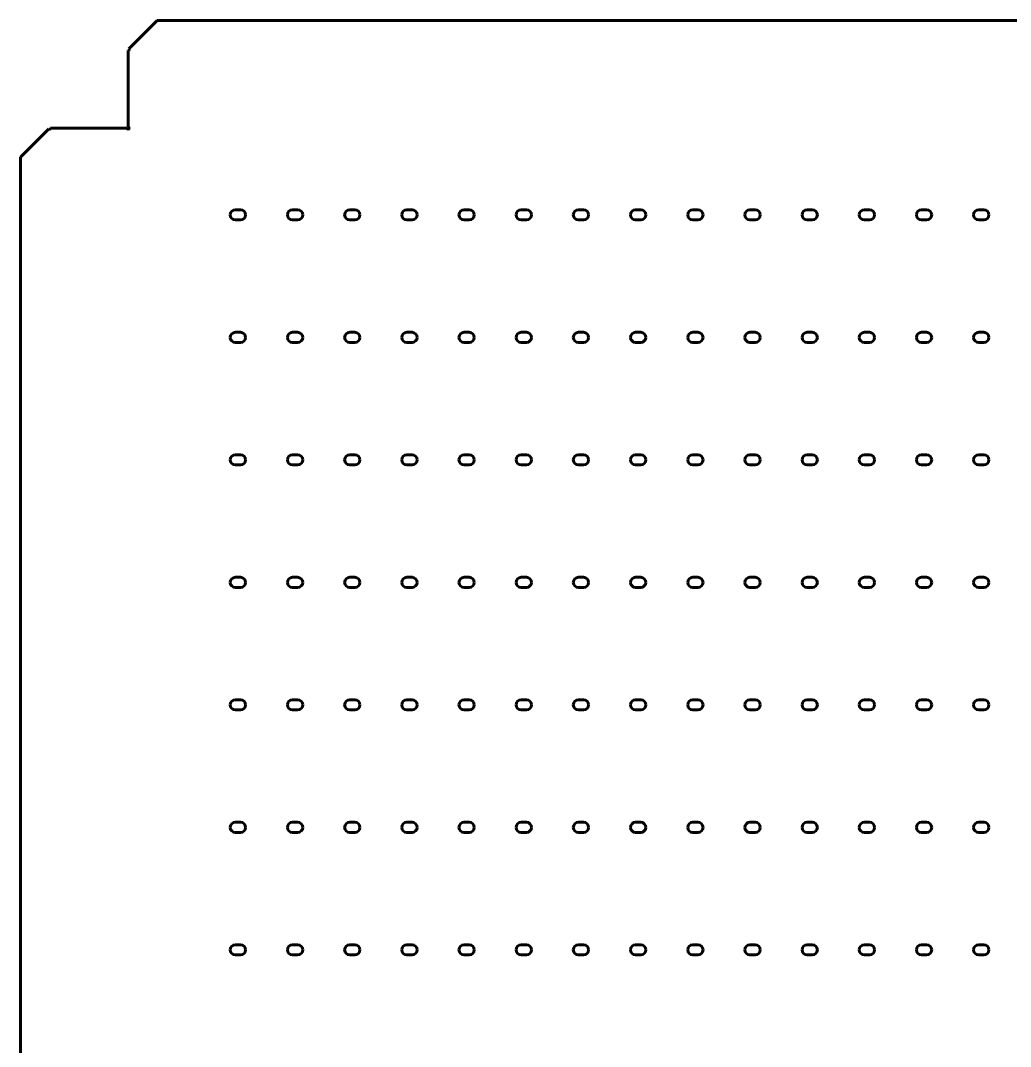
# Model space of a CAD drawing. Header units: millimetres. Extents: x -69 to 925, y -13 to 1981.
# Drawn here: x -69 to 415, y 1478 to 1981 of the extents above; entities that cross this region are included whole.
import ezdxf

# ---------------------------------------------------------------- set-up
doc = ezdxf.new("R2010")
doc.units = ezdxf.units.MM
doc.linetypes.add('K5LT_BASIC', pattern=[0])

msp = doc.modelspace()

# ---------------------------------------------------------------- linework, layer by layer
at = {"color": 143, "linetype": 'K5LT_BASIC', "lineweight": 60, "true_color": 0x33acca}
for p, q in [((-16.3152, 1967.04105), (-2.46875, 1980.8875)), ((-2.46875, 1980.8875), (857.63125, 1980.8875)), ((-16.66875, 1928.6875), (-16.66875, 1966.1875)), ((-55.5223, 1927.83395), (-69.36875, 1913.9875)), ((-17.16875, 1928.1875), (-54.66875, 1928.1875)), ((-69.36875, 53.8875), (-69.36875, 1913.9875)), ((38.33125, 1888.1875), (35.83125, 1888.1875)), ((66.33125, 1888.1875), (63.83125, 1888.1875)), ((94.33125, 1888.1875), (91.83125, 1888.1875)), ((122.33125, 1888.1875), (119.83125, 1888.1875)), ((150.33125, 1888.1875), (147.83125, 1888.1875)), ((178.33125, 1888.1875), (175.83125, 1888.1875)), ((206.33125, 1888.1875), (203.83125, 1888.1875)), ((234.33125, 1888.1875), (231.83125, 1888.1875)), ((262.33125, 1888.1875), (259.83125, 1888.1875)), ((290.33125, 1888.1875), (287.83125, 1888.1875)), ((318.33125, 1888.1875), (315.83125, 1888.1875)), ((346.33125, 1888.1875), (343.83125, 1888.1875)), ((374.33125, 1888.1875), (371.83125, 1888.1875)), ((402.33125, 1888.1875), (399.83125, 1888.1875)), ((35.83125, 1883.1875), (38.33125, 1883.1875)), ((63.83125, 1883.1875), (66.33125, 1883.1875)), ((91.83125, 1883.1875), (94.33125, 1883.1875)), ((119.83125, 1883.1875), (122.33125, 1883.1875)), ((147.83125, 1883.1875), (150.33125, 1883.1875)), ((175.83125, 1883.1875), (178.33125, 1883.1875)), ((203.83125, 1883.1875), (206.33125, 1883.1875)), ((231.83125, 1883.1875), (234.33125, 1883.1875)), ((259.83125, 1883.1875), (262.33125, 1883.1875)), ((287.83125, 1883.1875), (290.33125, 1883.1875)), ((315.83125, 1883.1875), (318.33125, 1883.1875)), ((343.83125, 1883.1875), (346.33125, 1883.1875)), ((371.83125, 1883.1875), (374.33125, 1883.1875)), ((399.83125, 1883.1875), (402.33125, 1883.1875)), ((38.33125, 1828.1875), (35.83125, 1828.1875)), ((66.33125, 1828.1875), (63.83125, 1828.1875)), ((94.33125, 1828.1875), (91.83125, 1828.1875)), ((122.33125, 1828.1875), (119.83125, 1828.1875)), ((150.33125, 1828.1875), (147.83125, 1828.1875)), ((178.33125, 1828.1875), (175.83125, 1828.1875)), ((206.33125, 1828.1875), (203.83125, 1828.1875)), ((234.33125, 1828.1875), (231.83125, 1828.1875)), ((262.33125, 1828.1875), (259.83125, 1828.1875)), ((290.33125, 1828.1875), (287.83125, 1828.1875)), ((318.33125, 1828.1875), (315.83125, 1828.1875)), ((346.33125, 1828.1875), (343.83125, 1828.1875)), ((374.33125, 1828.1875), (371.83125, 1828.1875)), ((402.33125, 1828.1875), (399.83125, 1828.1875)), ((35.83125, 1823.1875), (38.33125, 1823.1875)), ((63.83125, 1823.1875), (66.33125, 1823.1875)), ((91.83125, 1823.1875), (94.33125, 1823.1875)), ((119.83125, 1823.1875), (122.33125, 1823.1875)), ((147.83125, 1823.1875), (150.33125, 1823.1875)), ((175.83125, 1823.1875), (178.33125, 1823.1875)), ((203.83125, 1823.1875), (206.33125, 1823.1875)), ((231.83125, 1823.1875), (234.33125, 1823.1875)), ((259.83125, 1823.1875), (262.33125, 1823.1875)), ((287.83125, 1823.1875), (290.33125, 1823.1875)), ((315.83125, 1823.1875), (318.33125, 1823.1875)), ((343.83125, 1823.1875), (346.33125, 1823.1875)), ((371.83125, 1823.1875), (374.33125, 1823.1875)), ((399.83125, 1823.1875), (402.33125, 1823.1875)), ((38.33125, 1768.1875), (35.83125, 1768.1875)), ((66.33125, 1768.1875), (63.83125, 1768.1875)), ((94.33125, 1768.1875), (91.83125, 1768.1875)), ((122.33125, 1768.1875), (119.83125, 1768.1875)), ((150.33125, 1768.1875), (147.83125, 1768.1875)), ((178.33125, 1768.1875), (175.83125, 1768.1875)), ((206.33125, 1768.1875), (203.83125, 1768.1875)), ((234.33125, 1768.1875), (231.83125, 1768.1875)), ((262.33125, 1768.1875), (259.83125, 1768.1875)), ((290.33125, 1768.1875), (287.83125, 1768.1875)), ((318.33125, 1768.1875), (315.83125, 1768.1875)), ((346.33125, 1768.1875), (343.83125, 1768.1875)), ((374.33125, 1768.1875), (371.83125, 1768.1875)), ((402.33125, 1768.1875), (399.83125, 1768.1875)), ((35.83125, 1763.1875), (38.33125, 1763.1875)), ((63.83125, 1763.1875), (66.33125, 1763.1875)), ((91.83125, 1763.1875), (94.33125, 1763.1875)), ((119.83125, 1763.1875), (122.33125, 1763.1875)), ((147.83125, 1763.1875), (150.33125, 1763.1875)), ((175.83125, 1763.1875), (178.33125, 1763.1875)), ((203.83125, 1763.1875), (206.33125, 1763.1875)), ((231.83125, 1763.1875), (234.33125, 1763.1875)), ((259.83125, 1763.1875), (262.33125, 1763.1875)), ((287.83125, 1763.1875), (290.33125, 1763.1875)), ((315.83125, 1763.1875), (318.33125, 1763.1875)), ((343.83125, 1763.1875), (346.33125, 1763.1875)), ((371.83125, 1763.1875), (374.33125, 1763.1875)), ((399.83125, 1763.1875), (402.33125, 1763.1875)), ((38.33125, 1708.1875), (35.83125, 1708.1875)), ((66.33125, 1708.1875), (63.83125, 1708.1875)), ((94.33125, 1708.1875), (91.83125, 1708.1875)), ((122.33125, 1708.1875), (119.83125, 1708.1875)), ((150.33125, 1708.1875), (147.83125, 1708.1875)), ((178.33125, 1708.1875), (175.83125, 1708.1875)), ((206.33125, 1708.1875), (203.83125, 1708.1875)), ((234.33125, 1708.1875), (231.83125, 1708.1875)), ((262.33125, 1708.1875), (259.83125, 1708.1875)), ((290.33125, 1708.1875), (287.83125, 1708.1875)), ((318.33125, 1708.1875), (315.83125, 1708.1875)), ((346.33125, 1708.1875), (343.83125, 1708.1875)), ((374.33125, 1708.1875), (371.83125, 1708.1875)), ((402.33125, 1708.1875), (399.83125, 1708.1875)), ((35.83125, 1703.1875), (38.33125, 1703.1875)), ((63.83125, 1703.1875), (66.33125, 1703.1875)), ((91.83125, 1703.1875), (94.33125, 1703.1875)), ((119.83125, 1703.1875), (122.33125, 1703.1875)), ((147.83125, 1703.1875), (150.33125, 1703.1875)), ((175.83125, 1703.1875), (178.33125, 1703.1875)), ((203.83125, 1703.1875), (206.33125, 1703.1875)), ((231.83125, 1703.1875), (234.33125, 1703.1875)), ((259.83125, 1703.1875), (262.33125, 1703.1875)), ((287.83125, 1703.1875), (290.33125, 1703.1875)), ((315.83125, 1703.1875), (318.33125, 1703.1875)), ((343.83125, 1703.1875), (346.33125, 1703.1875)), ((371.83125, 1703.1875), (374.33125, 1703.1875)), ((399.83125, 1703.1875), (402.33125, 1703.1875)), ((38.33125, 1648.1875), (35.83125, 1648.1875)), ((66.33125, 1648.1875), (63.83125, 1648.1875)), ((94.33125, 1648.1875), (91.83125, 1648.1875)), ((122.33125, 1648.1875), (119.83125, 1648.1875)), ((150.33125, 1648.1875), (147.83125, 1648.1875)), ((178.33125, 1648.1875), (175.83125, 1648.1875)), ((206.33125, 1648.1875), (203.83125, 1648.1875)), ((234.33125, 1648.1875), (231.83125, 1648.1875)), ((262.33125, 1648.1875), (259.83125, 1648.1875)), ((290.33125, 1648.1875), (287.83125, 1648.1875)), ((318.33125, 1648.1875), (315.83125, 1648.1875)), ((346.33125, 1648.1875), (343.83125, 1648.1875)), ((374.33125, 1648.1875), (371.83125, 1648.1875)), ((402.33125, 1648.1875), (399.83125, 1648.1875)), ((35.83125, 1643.1875), (38.33125, 1643.1875)), ((63.83125, 1643.1875), (66.33125, 1643.1875)), ((91.83125, 1643.1875), (94.33125, 1643.1875)), ((119.83125, 1643.1875), (122.33125, 1643.1875)), ((147.83125, 1643.1875), (150.33125, 1643.1875)), ((175.83125, 1643.1875), (178.33125, 1643.1875)), ((203.83125, 1643.1875), (206.33125, 1643.1875)), ((231.83125, 1643.1875), (234.33125, 1643.1875)), ((259.83125, 1643.1875), (262.33125, 1643.1875)), ((287.83125, 1643.1875), (290.33125, 1643.1875)), ((315.83125, 1643.1875), (318.33125, 1643.1875)), ((343.83125, 1643.1875), (346.33125, 1643.1875)), ((371.83125, 1643.1875), (374.33125, 1643.1875)), ((399.83125, 1643.1875), (402.33125, 1643.1875)), ((38.33125, 1588.1875), (35.83125, 1588.1875)), ((66.33125, 1588.1875), (63.83125, 1588.1875)), ((94.33125, 1588.1875), (91.83125, 1588.1875)), ((122.33125, 1588.1875), (119.83125, 1588.1875)), ((150.33125, 1588.1875), (147.83125, 1588.1875)), ((178.33125, 1588.1875), (175.83125, 1588.1875)), ((206.33125, 1588.1875), (203.83125, 1588.1875)), ((234.33125, 1588.1875), (231.83125, 1588.1875)), ((262.33125, 1588.1875), (259.83125, 1588.1875)), ((290.33125, 1588.1875), (287.83125, 1588.1875)), ((318.33125, 1588.1875), (315.83125, 1588.1875)), ((346.33125, 1588.1875), (343.83125, 1588.1875)), ((374.33125, 1588.1875), (371.83125, 1588.1875)), ((402.33125, 1588.1875), (399.83125, 1588.1875)), ((35.83125, 1583.1875), (38.33125, 1583.1875)), ((63.83125, 1583.1875), (66.33125, 1583.1875)), ((91.83125, 1583.1875), (94.33125, 1583.1875)), ((119.83125, 1583.1875), (122.33125, 1583.1875)), ((147.83125, 1583.1875), (150.33125, 1583.1875)), ((175.83125, 1583.1875), (178.33125, 1583.1875)), ((203.83125, 1583.1875), (206.33125, 1583.1875)), ((231.83125, 1583.1875), (234.33125, 1583.1875)), ((259.83125, 1583.1875), (262.33125, 1583.1875)), ((287.83125, 1583.1875), (290.33125, 1583.1875)), ((315.83125, 1583.1875), (318.33125, 1583.1875)), ((343.83125, 1583.1875), (346.33125, 1583.1875)), ((371.83125, 1583.1875), (374.33125, 1583.1875)), ((399.83125, 1583.1875), (402.33125, 1583.1875)), ((38.33125, 1528.1875), (35.83125, 1528.1875)), ((66.33125, 1528.1875), (63.83125, 1528.1875)), ((94.33125, 1528.1875), (91.83125, 1528.1875)), ((122.33125, 1528.1875), (119.83125, 1528.1875)), ((150.33125, 1528.1875), (147.83125, 1528.1875)), ((178.33125, 1528.1875), (175.83125, 1528.1875)), ((206.33125, 1528.1875), (203.83125, 1528.1875)), ((234.33125, 1528.1875), (231.83125, 1528.1875)), ((262.33125, 1528.1875), (259.83125, 1528.1875)), ((290.33125, 1528.1875), (287.83125, 1528.1875)), ((318.33125, 1528.1875), (315.83125, 1528.1875)), ((346.33125, 1528.1875), (343.83125, 1528.1875)), ((374.33125, 1528.1875), (371.83125, 1528.1875)), ((402.33125, 1528.1875), (399.83125, 1528.1875)), ((35.83125, 1523.1875), (38.33125, 1523.1875)), ((63.83125, 1523.1875), (66.33125, 1523.1875)), ((91.83125, 1523.1875), (94.33125, 1523.1875)), ((119.83125, 1523.1875), (122.33125, 1523.1875)), ((147.83125, 1523.1875), (150.33125, 1523.1875)), ((175.83125, 1523.1875), (178.33125, 1523.1875)), ((203.83125, 1523.1875), (206.33125, 1523.1875)), ((231.83125, 1523.1875), (234.33125, 1523.1875)), ((259.83125, 1523.1875), (262.33125, 1523.1875)), ((287.83125, 1523.1875), (290.33125, 1523.1875)), ((315.83125, 1523.1875), (318.33125, 1523.1875)), ((343.83125, 1523.1875), (346.33125, 1523.1875)), ((371.83125, 1523.1875), (374.33125, 1523.1875)), ((399.83125, 1523.1875), (402.33125, 1523.1875))]:
    msp.add_line(p, q, dxfattribs=at)
for centre, radius, start, end in [((-16.66875, 1966.6875), 0.5, 270, 45), ((-55.16875, 1928.1875), 0.5, 225, 0), ((-16.66875, 1928.1875), 0.5, 180, 90), ((35.83125, 1885.6875), 2.5, 90, 180), ((35.83125, 1885.6875), 2.5, 180, 270), ((38.33125, 1885.6875), 2.5, 0, 90), ((38.33125, 1885.6875), 2.5, 270, 0), ((63.83125, 1885.6875), 2.5, 90, 180), ((63.83125, 1885.6875), 2.5, 180, 270), ((66.33125, 1885.6875), 2.5, 0, 90), ((66.33125, 1885.6875), 2.5, 270, 0), ((91.83125, 1885.6875), 2.5, 90, 180), ((91.83125, 1885.6875), 2.5, 180, 270), ((94.33125, 1885.6875), 2.5, 0, 90), ((94.33125, 1885.6875), 2.5, 270, 0), ((119.83125, 1885.6875), 2.5, 90, 180), ((119.83125, 1885.6875), 2.5, 180, 270), ((122.33125, 1885.6875), 2.5, 0, 90), ((122.33125, 1885.6875), 2.5, 270, 0), ((147.83125, 1885.6875), 2.5, 90, 180), ((147.83125, 1885.6875), 2.5, 180, 270), ((150.33125, 1885.6875), 2.5, 0, 90), ((150.33125, 1885.6875), 2.5, 270, 0), ((175.83125, 1885.6875), 2.5, 90, 180), ((175.83125, 1885.6875), 2.5, 180, 270), ((178.33125, 1885.6875), 2.5, 0, 90), ((178.33125, 1885.6875), 2.5, 270, 0), ((203.83125, 1885.6875), 2.5, 90, 180), ((203.83125, 1885.6875), 2.5, 180, 270), ((206.33125, 1885.6875), 2.5, 0, 90), ((206.33125, 1885.6875), 2.5, 270, 0), ((231.83125, 1885.6875), 2.5, 90, 180), ((231.83125, 1885.6875), 2.5, 180, 270), ((234.33125, 1885.6875), 2.5, 0, 90), ((234.33125, 1885.6875), 2.5, 270, 0), ((259.83125, 1885.6875), 2.5, 90, 180), ((259.83125, 1885.6875), 2.5, 180, 270), ((262.33125, 1885.6875), 2.5, 0, 90), ((262.33125, 1885.6875), 2.5, 270, 0), ((287.83125, 1885.6875), 2.5, 90, 180), ((287.83125, 1885.6875), 2.5, 180, 270), ((290.33125, 1885.6875), 2.5, 0, 90), ((290.33125, 1885.6875), 2.5, 270, 0), ((315.83125, 1885.6875), 2.5, 90, 180), ((315.83125, 1885.6875), 2.5, 180, 270), ((318.33125, 1885.6875), 2.5, 0, 90), ((318.33125, 1885.6875), 2.5, 270, 0), ((343.83125, 1885.6875), 2.5, 90, 180), ((343.83125, 1885.6875), 2.5, 180, 270), ((346.33125, 1885.6875), 2.5, 0, 90), ((346.33125, 1885.6875), 2.5, 270, 0), ((371.83125, 1885.6875), 2.5, 90, 180), ((371.83125, 1885.6875), 2.5, 180, 270), ((374.33125, 1885.6875), 2.5, 0, 90), ((374.33125, 1885.6875), 2.5, 270, 0), ((399.83125, 1885.6875), 2.5, 90, 180), ((399.83125, 1885.6875), 2.5, 180, 270), ((402.33125, 1885.6875), 2.5, 0, 90), ((402.33125, 1885.6875), 2.5, 270, 0), ((35.83125, 1825.6875), 2.5, 90, 180), ((35.83125, 1825.6875), 2.5, 180, 270), ((38.33125, 1825.6875), 2.5, 0, 90), ((38.33125, 1825.6875), 2.5, 270, 0), ((63.83125, 1825.6875), 2.5, 90, 180), ((63.83125, 1825.6875), 2.5, 180, 270), ((66.33125, 1825.6875), 2.5, 0, 90), ((66.33125, 1825.6875), 2.5, 270, 0), ((91.83125, 1825.6875), 2.5, 90, 180), ((91.83125, 1825.6875), 2.5, 180, 270), ((94.33125, 1825.6875), 2.5, 0, 90), ((94.33125, 1825.6875), 2.5, 270, 0), ((119.83125, 1825.6875), 2.5, 90, 180), ((119.83125, 1825.6875), 2.5, 180, 270), ((122.33125, 1825.6875), 2.5, 0, 90), ((122.33125, 1825.6875), 2.5, 270, 0), ((147.83125, 1825.6875), 2.5, 90, 180), ((147.83125, 1825.6875), 2.5, 180, 270), ((150.33125, 1825.6875), 2.5, 0, 90), ((150.33125, 1825.6875), 2.5, 270, 0), ((175.83125, 1825.6875), 2.5, 90, 180), ((175.83125, 1825.6875), 2.5, 180, 270), ((178.33125, 1825.6875), 2.5, 0, 90), ((178.33125, 1825.6875), 2.5, 270, 0), ((203.83125, 1825.6875), 2.5, 90, 180), ((203.83125, 1825.6875), 2.5, 180, 270), ((206.33125, 1825.6875), 2.5, 0, 90), ((206.33125, 1825.6875), 2.5, 270, 0), ((231.83125, 1825.6875), 2.5, 90, 180), ((231.83125, 1825.6875), 2.5, 180, 270), ((234.33125, 1825.6875), 2.5, 0, 90), ((234.33125, 1825.6875), 2.5, 270, 0), ((259.83125, 1825.6875), 2.5, 90, 180), ((259.83125, 1825.6875), 2.5, 180, 270), ((262.33125, 1825.6875), 2.5, 0, 90), ((262.33125, 1825.6875), 2.5, 270, 0), ((287.83125, 1825.6875), 2.5, 90, 180), ((287.83125, 1825.6875), 2.5, 180, 270), ((290.33125, 1825.6875), 2.5, 0, 90), ((290.33125, 1825.6875), 2.5, 270, 0), ((315.83125, 1825.6875), 2.5, 90, 180), ((315.83125, 1825.6875), 2.5, 180, 270), ((318.33125, 1825.6875), 2.5, 0, 90), ((318.33125, 1825.6875), 2.5, 270, 0), ((343.83125, 1825.6875), 2.5, 90, 180), ((343.83125, 1825.6875), 2.5, 180, 270), ((346.33125, 1825.6875), 2.5, 0, 90), ((346.33125, 1825.6875), 2.5, 270, 0), ((371.83125, 1825.6875), 2.5, 90, 180), ((371.83125, 1825.6875), 2.5, 180, 270), ((374.33125, 1825.6875), 2.5, 0, 90), ((374.33125, 1825.6875), 2.5, 270, 0), ((399.83125, 1825.6875), 2.5, 90, 180), ((399.83125, 1825.6875), 2.5, 180, 270), ((402.33125, 1825.6875), 2.5, 0, 90), ((402.33125, 1825.6875), 2.5, 270, 0), ((35.83125, 1765.6875), 2.5, 90, 180), ((35.83125, 1765.6875), 2.5, 180, 270), ((38.33125, 1765.6875), 2.5, 0, 90), ((38.33125, 1765.6875), 2.5, 270, 0), ((63.83125, 1765.6875), 2.5, 90, 180), ((63.83125, 1765.6875), 2.5, 180, 270), ((66.33125, 1765.6875), 2.5, 0, 90), ((66.33125, 1765.6875), 2.5, 270, 0), ((91.83125, 1765.6875), 2.5, 90, 180), ((91.83125, 1765.6875), 2.5, 180, 270), ((94.33125, 1765.6875), 2.5, 0, 90), ((94.33125, 1765.6875), 2.5, 270, 0), ((119.83125, 1765.6875), 2.5, 90, 180), ((119.83125, 1765.6875), 2.5, 180, 270), ((122.33125, 1765.6875), 2.5, 0, 90), ((122.33125, 1765.6875), 2.5, 270, 0), ((147.83125, 1765.6875), 2.5, 90, 180), ((147.83125, 1765.6875), 2.5, 180, 270), ((150.33125, 1765.6875), 2.5, 0, 90), ((150.33125, 1765.6875), 2.5, 270, 0), ((175.83125, 1765.6875), 2.5, 90, 180), ((175.83125, 1765.6875), 2.5, 180, 270), ((178.33125, 1765.6875), 2.5, 0, 90), ((178.33125, 1765.6875), 2.5, 270, 0), ((203.83125, 1765.6875), 2.5, 90, 180), ((203.83125, 1765.6875), 2.5, 180, 270), ((206.33125, 1765.6875), 2.5, 0, 90), ((206.33125, 1765.6875), 2.5, 270, 0), ((231.83125, 1765.6875), 2.5, 90, 180), ((231.83125, 1765.6875), 2.5, 180, 270), ((234.33125, 1765.6875), 2.5, 0, 90), ((234.33125, 1765.6875), 2.5, 270, 0), ((259.83125, 1765.6875), 2.5, 90, 180), ((259.83125, 1765.6875), 2.5, 180, 270), ((262.33125, 1765.6875), 2.5, 0, 90), ((262.33125, 1765.6875), 2.5, 270, 0), ((287.83125, 1765.6875), 2.5, 90, 180), ((287.83125, 1765.6875), 2.5, 180, 270), ((290.33125, 1765.6875), 2.5, 0, 90), ((290.33125, 1765.6875), 2.5, 270, 0), ((315.83125, 1765.6875), 2.5, 90, 180), ((315.83125, 1765.6875), 2.5, 180, 270), ((318.33125, 1765.6875), 2.5, 0, 90), ((318.33125, 1765.6875), 2.5, 270, 0), ((343.83125, 1765.6875), 2.5, 90, 180), ((343.83125, 1765.6875), 2.5, 180, 270), ((346.33125, 1765.6875), 2.5, 0, 90), ((346.33125, 1765.6875), 2.5, 270, 0), ((371.83125, 1765.6875), 2.5, 90, 180), ((371.83125, 1765.6875), 2.5, 180, 270), ((374.33125, 1765.6875), 2.5, 0, 90), ((374.33125, 1765.6875), 2.5, 270, 0), ((399.83125, 1765.6875), 2.5, 90, 180), ((399.83125, 1765.6875), 2.5, 180, 270), ((402.33125, 1765.6875), 2.5, 0, 90), ((402.33125, 1765.6875), 2.5, 270, 0), ((35.83125, 1705.6875), 2.5, 90, 180), ((35.83125, 1705.6875), 2.5, 180, 270), ((38.33125, 1705.6875), 2.5, 0, 90), ((38.33125, 1705.6875), 2.5, 270, 0), ((63.83125, 1705.6875), 2.5, 90, 180), ((63.83125, 1705.6875), 2.5, 180, 270), ((66.33125, 1705.6875), 2.5, 0, 90), ((66.33125, 1705.6875), 2.5, 270, 0), ((91.83125, 1705.6875), 2.5, 90, 180), ((91.83125, 1705.6875), 2.5, 180, 270), ((94.33125, 1705.6875), 2.5, 0, 90), ((94.33125, 1705.6875), 2.5, 270, 0), ((119.83125, 1705.6875), 2.5, 90, 180), ((119.83125, 1705.6875), 2.5, 180, 270), ((122.33125, 1705.6875), 2.5, 0, 90), ((122.33125, 1705.6875), 2.5, 270, 0), ((147.83125, 1705.6875), 2.5, 90, 180), ((147.83125, 1705.6875), 2.5, 180, 270), ((150.33125, 1705.6875), 2.5, 0, 90), ((150.33125, 1705.6875), 2.5, 270, 0), ((175.83125, 1705.6875), 2.5, 90, 180), ((175.83125, 1705.6875), 2.5, 180, 270), ((178.33125, 1705.6875), 2.5, 0, 90), ((178.33125, 1705.6875), 2.5, 270, 0), ((203.83125, 1705.6875), 2.5, 90, 180), ((203.83125, 1705.6875), 2.5, 180, 270), ((206.33125, 1705.6875), 2.5, 0, 90), ((206.33125, 1705.6875), 2.5, 270, 0), ((231.83125, 1705.6875), 2.5, 90, 180), ((231.83125, 1705.6875), 2.5, 180, 270), ((234.33125, 1705.6875), 2.5, 0, 90), ((234.33125, 1705.6875), 2.5, 270, 0), ((259.83125, 1705.6875), 2.5, 90, 180), ((259.83125, 1705.6875), 2.5, 180, 270), ((262.33125, 1705.6875), 2.5, 0, 90), ((262.33125, 1705.6875), 2.5, 270, 0), ((287.83125, 1705.6875), 2.5, 90, 180), ((287.83125, 1705.6875), 2.5, 180, 270), ((290.33125, 1705.6875), 2.5, 0, 90), ((290.33125, 1705.6875), 2.5, 270, 0), ((315.83125, 1705.6875), 2.5, 90, 180), ((315.83125, 1705.6875), 2.5, 180, 270), ((318.33125, 1705.6875), 2.5, 0, 90), ((318.33125, 1705.6875), 2.5, 270, 0), ((343.83125, 1705.6875), 2.5, 90, 180), ((343.83125, 1705.6875), 2.5, 180, 270), ((346.33125, 1705.6875), 2.5, 0, 90), ((346.33125, 1705.6875), 2.5, 270, 0), ((371.83125, 1705.6875), 2.5, 90, 180), ((371.83125, 1705.6875), 2.5, 180, 270), ((374.33125, 1705.6875), 2.5, 0, 90), ((374.33125, 1705.6875), 2.5, 270, 0), ((399.83125, 1705.6875), 2.5, 90, 180), ((399.83125, 1705.6875), 2.5, 180, 270), ((402.33125, 1705.6875), 2.5, 0, 90), ((402.33125, 1705.6875), 2.5, 270, 0), ((35.83125, 1645.6875), 2.5, 90, 180), ((35.83125, 1645.6875), 2.5, 180, 270), ((38.33125, 1645.6875), 2.5, 0, 90), ((38.33125, 1645.6875), 2.5, 270, 0), ((63.83125, 1645.6875), 2.5, 90, 180), ((63.83125, 1645.6875), 2.5, 180, 270), ((66.33125, 1645.6875), 2.5, 0, 90), ((66.33125, 1645.6875), 2.5, 270, 0), ((91.83125, 1645.6875), 2.5, 90, 180), ((91.83125, 1645.6875), 2.5, 180, 270), ((94.33125, 1645.6875), 2.5, 0, 90), ((94.33125, 1645.6875), 2.5, 270, 0), ((119.83125, 1645.6875), 2.5, 90, 180), ((119.83125, 1645.6875), 2.5, 180, 270), ((122.33125, 1645.6875), 2.5, 0, 90), ((122.33125, 1645.6875), 2.5, 270, 0), ((147.83125, 1645.6875), 2.5, 90, 180), ((147.83125, 1645.6875), 2.5, 180, 270), ((150.33125, 1645.6875), 2.5, 0, 90), ((150.33125, 1645.6875), 2.5, 270, 0), ((175.83125, 1645.6875), 2.5, 90, 180), ((175.83125, 1645.6875), 2.5, 180, 270), ((178.33125, 1645.6875), 2.5, 0, 90), ((178.33125, 1645.6875), 2.5, 270, 0), ((203.83125, 1645.6875), 2.5, 90, 180), ((203.83125, 1645.6875), 2.5, 180, 270), ((206.33125, 1645.6875), 2.5, 0, 90), ((206.33125, 1645.6875), 2.5, 270, 0), ((231.83125, 1645.6875), 2.5, 90, 180), ((231.83125, 1645.6875), 2.5, 180, 270), ((234.33125, 1645.6875), 2.5, 0, 90), ((234.33125, 1645.6875), 2.5, 270, 0), ((259.83125, 1645.6875), 2.5, 90, 180), ((259.83125, 1645.6875), 2.5, 180, 270), ((262.33125, 1645.6875), 2.5, 0, 90), ((262.33125, 1645.6875), 2.5, 270, 0), ((287.83125, 1645.6875), 2.5, 90, 180), ((287.83125, 1645.6875), 2.5, 180, 270), ((290.33125, 1645.6875), 2.5, 0, 90), ((290.33125, 1645.6875), 2.5, 270, 0), ((315.83125, 1645.6875), 2.5, 90, 180), ((315.83125, 1645.6875), 2.5, 180, 270), ((318.33125, 1645.6875), 2.5, 0, 90), ((318.33125, 1645.6875), 2.5, 270, 0), ((343.83125, 1645.6875), 2.5, 90, 180), ((343.83125, 1645.6875), 2.5, 180, 270), ((346.33125, 1645.6875), 2.5, 0, 90), ((346.33125, 1645.6875), 2.5, 270, 0), ((371.83125, 1645.6875), 2.5, 90, 180), ((371.83125, 1645.6875), 2.5, 180, 270), ((374.33125, 1645.6875), 2.5, 0, 90), ((374.33125, 1645.6875), 2.5, 270, 0), ((399.83125, 1645.6875), 2.5, 90, 180), ((399.83125, 1645.6875), 2.5, 180, 270), ((402.33125, 1645.6875), 2.5, 0, 90), ((402.33125, 1645.6875), 2.5, 270, 0), ((35.83125, 1585.6875), 2.5, 90, 180), ((38.33125, 1585.6875), 2.5, 0, 90), ((63.83125, 1585.6875), 2.5, 90, 180), ((66.33125, 1585.6875), 2.5, 0, 90), ((91.83125, 1585.6875), 2.5, 90, 180), ((94.33125, 1585.6875), 2.5, 0, 90), ((119.83125, 1585.6875), 2.5, 90, 180), ((122.33125, 1585.6875), 2.5, 0, 90), ((147.83125, 1585.6875), 2.5, 90, 180), ((150.33125, 1585.6875), 2.5, 0, 90), ((175.83125, 1585.6875), 2.5, 90, 180), ((178.33125, 1585.6875), 2.5, 0, 90), ((203.83125, 1585.6875), 2.5, 90, 180), ((206.33125, 1585.6875), 2.5, 0, 90), ((231.83125, 1585.6875), 2.5, 90, 180), ((234.33125, 1585.6875), 2.5, 0, 90), ((259.83125, 1585.6875), 2.5, 90, 180), ((262.33125, 1585.6875), 2.5, 0, 90), ((287.83125, 1585.6875), 2.5, 90, 180), ((290.33125, 1585.6875), 2.5, 0, 90), ((315.83125, 1585.6875), 2.5, 90, 180), ((318.33125, 1585.6875), 2.5, 0, 90), ((343.83125, 1585.6875), 2.5, 90, 180), ((346.33125, 1585.6875), 2.5, 0, 90), ((371.83125, 1585.6875), 2.5, 90, 180), ((374.33125, 1585.6875), 2.5, 0, 90), ((399.83125, 1585.6875), 2.5, 90, 180), ((402.33125, 1585.6875), 2.5, 0, 90), ((35.83125, 1585.6875), 2.5, 180, 270), ((38.33125, 1585.6875), 2.5, 270, 0), ((63.83125, 1585.6875), 2.5, 180, 270), ((66.33125, 1585.6875), 2.5, 270, 0), ((91.83125, 1585.6875), 2.5, 180, 270), ((94.33125, 1585.6875), 2.5, 270, 0), ((119.83125, 1585.6875), 2.5, 180, 270), ((122.33125, 1585.6875), 2.5, 270, 0), ((147.83125, 1585.6875), 2.5, 180, 270), ((150.33125, 1585.6875), 2.5, 270, 0), ((175.83125, 1585.6875), 2.5, 180, 270), ((178.33125, 1585.6875), 2.5, 270, 0), ((203.83125, 1585.6875), 2.5, 180, 270), ((206.33125, 1585.6875), 2.5, 270, 0), ((231.83125, 1585.6875), 2.5, 180, 270), ((234.33125, 1585.6875), 2.5, 270, 0), ((259.83125, 1585.6875), 2.5, 180, 270), ((262.33125, 1585.6875), 2.5, 270, 0), ((287.83125, 1585.6875), 2.5, 180, 270), ((290.33125, 1585.6875), 2.5, 270, 0), ((315.83125, 1585.6875), 2.5, 180, 270), ((318.33125, 1585.6875), 2.5, 270, 0), ((343.83125, 1585.6875), 2.5, 180, 270), ((346.33125, 1585.6875), 2.5, 270, 0), ((371.83125, 1585.6875), 2.5, 180, 270), ((374.33125, 1585.6875), 2.5, 270, 0), ((399.83125, 1585.6875), 2.5, 180, 270), ((402.33125, 1585.6875), 2.5, 270, 0), ((35.83125, 1525.6875), 2.5, 90, 180), ((38.33125, 1525.6875), 2.5, 0, 90), ((63.83125, 1525.6875), 2.5, 90, 180), ((66.33125, 1525.6875), 2.5, 0, 90), ((91.83125, 1525.6875), 2.5, 90, 180), ((94.33125, 1525.6875), 2.5, 0, 90), ((119.83125, 1525.6875), 2.5, 90, 180), ((122.33125, 1525.6875), 2.5, 0, 90), ((147.83125, 1525.6875), 2.5, 90, 180), ((150.33125, 1525.6875), 2.5, 0, 90), ((175.83125, 1525.6875), 2.5, 90, 180), ((178.33125, 1525.6875), 2.5, 0, 90), ((203.83125, 1525.6875), 2.5, 90, 180), ((206.33125, 1525.6875), 2.5, 0, 90), ((231.83125, 1525.6875), 2.5, 90, 180), ((234.33125, 1525.6875), 2.5, 0, 90), ((259.83125, 1525.6875), 2.5, 90, 180), ((262.33125, 1525.6875), 2.5, 0, 90), ((287.83125, 1525.6875), 2.5, 90, 180), ((290.33125, 1525.6875), 2.5, 0, 90), ((315.83125, 1525.6875), 2.5, 90, 180), ((318.33125, 1525.6875), 2.5, 0, 90), ((343.83125, 1525.6875), 2.5, 90, 180), ((346.33125, 1525.6875), 2.5, 0, 90), ((371.83125, 1525.6875), 2.5, 90, 180), ((374.33125, 1525.6875), 2.5, 0, 90), ((399.83125, 1525.6875), 2.5, 90, 180), ((402.33125, 1525.6875), 2.5, 0, 90), ((35.83125, 1525.6875), 2.5, 180, 270), ((38.33125, 1525.6875), 2.5, 270, 0), ((63.83125, 1525.6875), 2.5, 180, 270), ((66.33125, 1525.6875), 2.5, 270, 0), ((91.83125, 1525.6875), 2.5, 180, 270), ((94.33125, 1525.6875), 2.5, 270, 0), ((119.83125, 1525.6875), 2.5, 180, 270), ((122.33125, 1525.6875), 2.5, 270, 0), ((147.83125, 1525.6875), 2.5, 180, 270), ((150.33125, 1525.6875), 2.5, 270, 0), ((175.83125, 1525.6875), 2.5, 180, 270), ((178.33125, 1525.6875), 2.5, 270, 0), ((203.83125, 1525.6875), 2.5, 180, 270), ((206.33125, 1525.6875), 2.5, 270, 0), ((231.83125, 1525.6875), 2.5, 180, 270), ((234.33125, 1525.6875), 2.5, 270, 0), ((259.83125, 1525.6875), 2.5, 180, 270), ((262.33125, 1525.6875), 2.5, 270, 0), ((287.83125, 1525.6875), 2.5, 180, 270), ((290.33125, 1525.6875), 2.5, 270, 0), ((315.83125, 1525.6875), 2.5, 180, 270), ((318.33125, 1525.6875), 2.5, 270, 0), ((343.83125, 1525.6875), 2.5, 180, 270), ((346.33125, 1525.6875), 2.5, 270, 0), ((371.83125, 1525.6875), 2.5, 180, 270), ((374.33125, 1525.6875), 2.5, 270, 0), ((399.83125, 1525.6875), 2.5, 180, 270), ((402.33125, 1525.6875), 2.5, 270, 0)]:
    msp.add_arc(centre, radius, start, end, dxfattribs=at)

doc.saveas('drawing.dxf')
